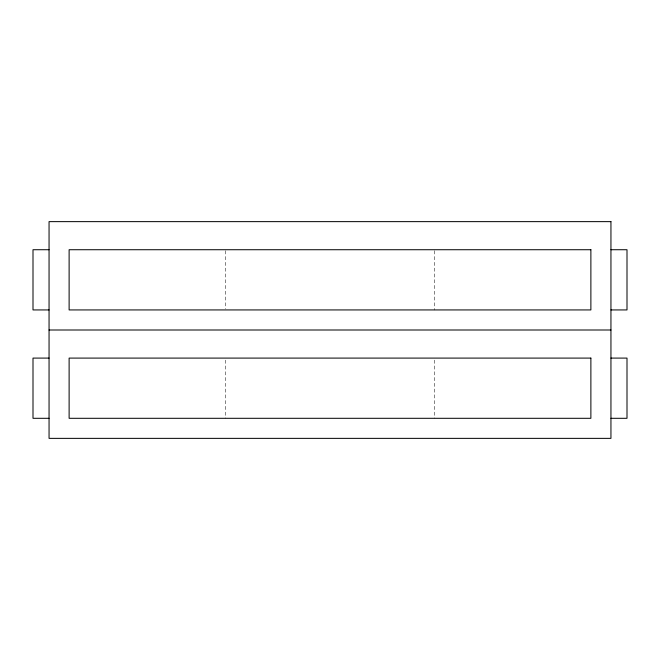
<?xml version="1.0" encoding="UTF-8"?>
<svg xmlns="http://www.w3.org/2000/svg" width="660" height="660" viewBox="0 0 660 660"><rect width="100%" height="100%" fill="white"/><g stroke="black" fill="none" stroke-linecap="round" stroke-linejoin="round"><path stroke-width="0.49" stroke-dasharray="3.3 2.47" d="M434.354 250.75L434.354 309.936M434.354 360.137L434.354 418.3M225.646 250.75L225.646 308.913M225.646 360.137L225.646 418.3"/><path stroke-width="0.99" d="M49.054 249.727L33 249.727L33 309.936L49.054 309.936M610.945 249.727L627 249.727L627 309.936L610.945 309.936M49.054 330L610.945 330M49.054 358.091L33 358.091L33 418.3L49.054 418.3M610.945 358.091L627 358.091L627 418.3L610.945 418.3M610.945 221.636L49.054 221.636L49.054 438.364L610.945 438.364L610.945 221.636M590.881 249.727L69.118 249.727L69.118 309.936L590.881 309.936L590.881 249.727M590.881 358.091L69.118 358.091L69.118 418.3L590.881 418.3L590.881 358.091"/></g></svg>
